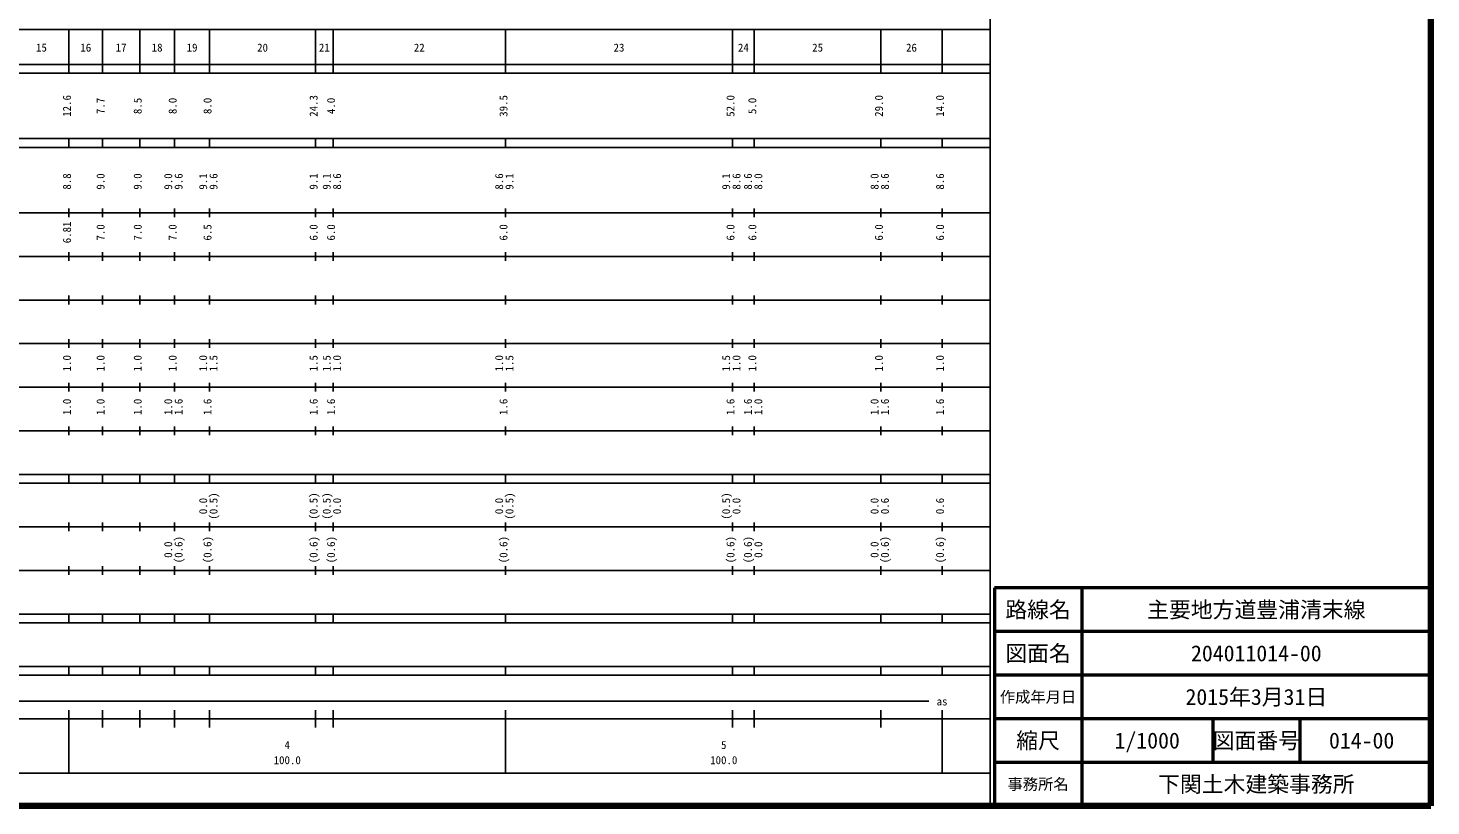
# Model space of a CAD drawing. Units: millimetres on the paper, enlarged 1000 times. Extents: x 40000 to 680000, y 20000 to 380000.
# Drawn here: x 358630 to 680000, y 20000 to 198357 of the extents above; entities that cross this region are included whole.
import ezdxf
from ezdxf.enums import TextEntityAlignment as Align

# ---------------------------------------------------------------- set-up
doc = ezdxf.new("R2010")
doc.units = ezdxf.units.MM
doc.header["$LTSCALE"] = 1000
for name, color, linetype, lineweight in [('M-TTL', 2, 'Continuous', 140), ('M-TTL-BAND', 7, 'Continuous', 25), ('M-TTL-FRAM', 2, 'Continuous', 50), ('M-TTL-LINE', 7, 'Continuous', 50)]:
    doc.layers.add(name, color=color, linetype=linetype, lineweight=lineweight)
doc.layers.add('M-TTL-TXT', color=7, linetype='Continuous')
doc.styles.add('ＭＳ ゴシック', font='')
doc.styles.get('ＭＳ ゴシック').set_extended_font_data('MS Gothic')

msp = doc.modelspace()

# ---------------------------------------------------------------- linework, layer by layer
at = {"layer": 'M-TTL'}
for p, q in [((680000, 20000), (680000, 380000)), ((40000, 20000), (680000, 20000))]:
    msp.add_line(p, q, dxfattribs=at)
at = {"layer": 'M-TTL-BAND'}
for p, q in [((579000, 20000), (579000, 370000)), ((68000, 198000), (579000, 198000)), ((368000, 188000), (368000, 198000)), ((375700, 188000), (375700, 198000)), ((384200, 188000), (384200, 198000)), ((392200, 188000), (392200, 198000)), ((400200, 188000), (400200, 198000)), ((424500, 188000), (424500, 198000)), ((428500, 188000), (428500, 198000)), ((468000, 188000), (468000, 198000)), ((520000, 188000), (520000, 198000)), ((525000, 188000), (525000, 198000)), ((554000, 188000), (554000, 198000)), ((568000, 188000), (568000, 198000)), ((40000, 190000), (579000, 190000)), ((40000, 188000), (579000, 188000)), ((40000, 173000), (579000, 173000)), ((40000, 171000), (579000, 171000)), ((368000, 171000), (368000, 173000)), ((375700, 171000), (375700, 173000)), ((384200, 171000), (384200, 173000)), ((392200, 171000), (392200, 173000)), ((400200, 171000), (400200, 173000)), ((424500, 171000), (424500, 173000)), ((428500, 171000), (428500, 173000)), ((468000, 171000), (468000, 173000)), ((520000, 171000), (520000, 173000)), ((525000, 171000), (525000, 173000)), ((554000, 171000), (554000, 173000)), ((568000, 171000), (568000, 173000)), ((40000, 156000), (579000, 156000)), ((368000, 155000), (368000, 157000)), ((375700, 155000), (375700, 157000)), ((384200, 155000), (384200, 157000)), ((392200, 155000), (392200, 157000)), ((400200, 155000), (400200, 157000)), ((424500, 155000), (424500, 157000)), ((428500, 155000), (428500, 157000)), ((468000, 155000), (468000, 157000)), ((520000, 155000), (520000, 157000)), ((525000, 155000), (525000, 157000)), ((554000, 155000), (554000, 157000)), ((568000, 155000), (568000, 157000)), ((46000, 146000), (579000, 146000)), ((368000, 145000), (368000, 147000)), ((375700, 145000), (375700, 147000)), ((384200, 145000), (384200, 147000)), ((392200, 145000), (392200, 147000)), ((400200, 145000), (400200, 147000)), ((424500, 145000), (424500, 147000)), ((428500, 145000), (428500, 147000)), ((468000, 145000), (468000, 147000)), ((520000, 145000), (520000, 147000)), ((525000, 145000), (525000, 147000)), ((554000, 145000), (554000, 147000)), ((568000, 145000), (568000, 147000)), ((52000, 136000), (579000, 136000)), ((368000, 135000), (368000, 137000)), ((375700, 135000), (375700, 137000)), ((384200, 135000), (384200, 137000)), ((392200, 135000), (392200, 137000)), ((400200, 135000), (400200, 137000)), ((424500, 135000), (424500, 137000)), ((428500, 135000), (428500, 137000)), ((468000, 135000), (468000, 137000)), ((520000, 135000), (520000, 137000)), ((525000, 135000), (525000, 137000)), ((554000, 135000), (554000, 137000)), ((568000, 135000), (568000, 137000)), ((46000, 126000), (579000, 126000)), ((368000, 125000), (368000, 127000)), ((375700, 125000), (375700, 127000)), ((384200, 125000), (384200, 127000)), ((392200, 125000), (392200, 127000)), ((400200, 125000), (400200, 127000)), ((424500, 125000), (424500, 127000)), ((428500, 125000), (428500, 127000)), ((468000, 125000), (468000, 127000)), ((520000, 125000), (520000, 127000)), ((525000, 125000), (525000, 127000)), ((554000, 125000), (554000, 127000)), ((568000, 125000), (568000, 127000)), ((52000, 116000), (579000, 116000)), ((368000, 115000), (368000, 117000)), ((375700, 115000), (375700, 117000)), ((384200, 115000), (384200, 117000)), ((392200, 115000), (392200, 117000)), ((400200, 115000), (400200, 117000)), ((424500, 115000), (424500, 117000)), ((428500, 115000), (428500, 117000)), ((468000, 115000), (468000, 117000)), ((520000, 115000), (520000, 117000)), ((525000, 115000), (525000, 117000)), ((554000, 115000), (554000, 117000)), ((568000, 115000), (568000, 117000)), ((368000, 105000), (368000, 107000)), ((375700, 105000), (375700, 107000)), ((384200, 105000), (384200, 107000)), ((392200, 105000), (392200, 107000)), ((400200, 105000), (400200, 107000)), ((424500, 105000), (424500, 107000)), ((428500, 105000), (428500, 107000)), ((468000, 105000), (468000, 107000)), ((520000, 105000), (520000, 107000)), ((525000, 105000), (525000, 107000)), ((554000, 105000), (554000, 107000)), ((568000, 105000), (568000, 107000)), ((46000, 106000), (579000, 106000)), ((40000, 96000), (579000, 96000)), ((40000, 94000), (579000, 94000)), ((368000, 94000), (368000, 96000)), ((375700, 94000), (375700, 96000)), ((384200, 94000), (384200, 96000)), ((392200, 94000), (392200, 96000)), ((400200, 94000), (400200, 96000)), ((424500, 94000), (424500, 96000)), ((428500, 94000), (428500, 96000)), ((468000, 94000), (468000, 96000)), ((520000, 94000), (520000, 96000)), ((525000, 94000), (525000, 96000)), ((554000, 94000), (554000, 96000)), ((568000, 94000), (568000, 96000)), ((49000, 84000), (579000, 84000)), ((368000, 83000), (368000, 85000)), ((375700, 83000), (375700, 85000)), ((384200, 83000), (384200, 85000)), ((392200, 83000), (392200, 85000)), ((400200, 83000), (400200, 85000)), ((424500, 83000), (424500, 85000)), ((428500, 83000), (428500, 85000)), ((468000, 83000), (468000, 85000)), ((520000, 83000), (520000, 85000)), ((525000, 83000), (525000, 85000)), ((554000, 83000), (554000, 85000)), ((568000, 83000), (568000, 85000)), ((40000, 74000), (579000, 74000)), ((368000, 73000), (368000, 75000)), ((375700, 73000), (375700, 75000)), ((384200, 73000), (384200, 75000)), ((392200, 73000), (392200, 75000)), ((400200, 73000), (400200, 75000)), ((424500, 73000), (424500, 75000)), ((428500, 73000), (428500, 75000)), ((468000, 73000), (468000, 75000)), ((520000, 73000), (520000, 75000)), ((525000, 73000), (525000, 75000)), ((554000, 73000), (554000, 75000)), ((568000, 73000), (568000, 75000)), ((40000, 64000), (579000, 64000)), ((40000, 62000), (579000, 62000)), ((368000, 62000), (368000, 64000)), ((375700, 62000), (375700, 64000)), ((384200, 62000), (384200, 64000)), ((392200, 62000), (392200, 64000)), ((400200, 62000), (400200, 64000)), ((424500, 62000), (424500, 64000)), ((428500, 62000), (428500, 64000)), ((468000, 62000), (468000, 64000)), ((520000, 62000), (520000, 64000)), ((525000, 62000), (525000, 64000)), ((554000, 62000), (554000, 64000)), ((568000, 62000), (568000, 64000)), ((40000, 52000), (579000, 52000)), ((368000, 50000), (368000, 52000)), ((375700, 50000), (375700, 52000)), ((384200, 50000), (384200, 52000)), ((392200, 50000), (392200, 52000)), ((400200, 50000), (400200, 52000)), ((424500, 50000), (424500, 52000)), ((428500, 50000), (428500, 52000)), ((468000, 50000), (468000, 52000)), ((520000, 50000), (520000, 52000)), ((525000, 50000), (525000, 52000)), ((554000, 50000), (554000, 52000)), ((568000, 50000), (568000, 52000)), ((40000, 50000), (579000, 50000)), ((71000, 44000), (565000, 44000)), ((368000, 27500), (368000, 42000)), ((375700, 38000), (375700, 42000)), ((384200, 38000), (384200, 42000)), ((392200, 38000), (392200, 42000)), ((400200, 38000), (400200, 42000)), ((424500, 38000), (424500, 42000)), ((428500, 38000), (428500, 42000)), ((468000, 27500), (468000, 42000)), ((520000, 38000), (520000, 42000)), ((525000, 38000), (525000, 42000)), ((554000, 38000), (554000, 42000)), ((568000, 27500), (568000, 42000)), ((40000, 40000), (579000, 40000)), ((68000, 27500), (579000, 27500))]:
    msp.add_line(p, q, dxfattribs=at)
at = {"layer": 'M-TTL-FRAM'}
for p, q in [((680000, 70000), (580000, 70000)), ((580000, 70000), (580000, 20000))]:
    msp.add_line(p, q, dxfattribs=at)
at = {"layer": 'M-TTL-LINE'}
for p, q in [((600000, 70000), (600000, 20000)), ((680000, 60000), (580000, 60000)), ((680000, 50000), (580000, 50000)), ((680000, 40000), (580000, 40000)), ((630000, 40000), (630000, 30000)), ((650000, 40000), (650000, 30000)), ((680000, 30000), (580000, 30000))]:
    msp.add_line(p, q, dxfattribs=at)

# ---------------------------------------------------------------- texts
at = {"layer": 'M-TTL-BAND', "style": 'ＭＳ ゴシック'}
for s, p in [('15', (361700, 192405)), ('16', (371850, 192405)), ('17', (379950, 192405)), ('18', (388200, 192405)), ('19', (396200, 192405)), ('20', (412350, 192405)), ('21', (426500, 192405)), ('22', (448250, 192405)), ('23', (494000, 192405)), ('24', (522500, 192405)), ('25', (539500, 192405)), ('26', (561000, 192405)), ('as', (568000, 42500)), ('4', (418000, 32523)), ('5', (518000, 32523)), ('100.0', (418000, 29033)), ('100.0', (518000, 29033))]:
    msp.add_text(s, height=1833, dxfattribs=at).set_placement(p, align=Align.BOTTOM_CENTER)
for s, p in [('12.6', (369000, 180500)), ('7.7', (376700, 180500)), ('8.5', (385200, 180500)), ('8.0', (393200, 180500)), ('8.0', (401200, 180500)), ('24.3', (425500, 180500)), ('4.0', (429500, 180500)), ('39.5', (469000, 180500)), ('52.0', (521000, 180500)), ('5.0', (526000, 180500)), ('29.0', (555000, 180500)), ('14.0', (569000, 180500)), ('8.8', (369000, 163174)), ('9.0', (376700, 163174)), ('9.0', (385200, 163174)), ('9.0', (392200, 163174)), ('9.6', (394570, 163174)), ('9.1', (400200, 163174)), ('9.6', (402570, 163174)), ('9.1', (425500, 163174)), ('9.1', (428500, 163174)), ('8.6', (430870, 163174)), ('8.6', (468000, 163174)), ('9.1', (470370, 163174)), ('9.1', (520000, 163174)), ('8.6', (522370, 163174)), ('8.6', (525000, 163174)), ('8.0', (527370, 163174)), ('8.0', (554000, 163174)), ('8.6', (556370, 163174)), ('8.6', (569000, 163174)), ('6.81', (369000, 151500)), ('7.0', (376700, 151500)), ('7.0', (385200, 151500)), ('7.0', (393200, 151500)), ('6.5', (401200, 151500)), ('6.0', (425500, 151500)), ('6.0', (429500, 151500)), ('6.0', (469000, 151500)), ('6.0', (521000, 151500)), ('6.0', (526000, 151500)), ('6.0', (555000, 151500)), ('6.0', (569000, 151500)), ('1.0', (369000, 121500)), ('1.0', (376700, 121500)), ('1.0', (385200, 121500)), ('1.0', (393200, 121500)), ('1.0', (400200, 121500)), ('1.5', (402570, 121500)), ('1.5', (425500, 121500)), ('1.5', (428500, 121500)), ('1.0', (430870, 121500)), ('1.0', (468000, 121500)), ('1.5', (470370, 121500)), ('1.5', (520000, 121500)), ('1.0', (522370, 121500)), ('1.0', (526000, 121500)), ('1.0', (555000, 121500)), ('1.0', (569000, 121500)), ('1.0', (369000, 111500)), ('1.0', (376700, 111500)), ('1.0', (385200, 111500)), ('1.0', (392200, 111500)), ('1.6', (394570, 111500)), ('1.6', (401200, 111500)), ('1.6', (425500, 111500)), ('1.6', (429500, 111500)), ('1.6', (469000, 111500)), ('1.6', (521000, 111500)), ('1.6', (525000, 111500)), ('1.0', (527370, 111500)), ('1.0', (554000, 111500)), ('1.6', (556370, 111500)), ('1.6', (569000, 111500)), ('0.0', (400200, 88764)), ('(0.5)', (402570, 88764)), ('(0.5)', (425500, 88764)), ('(0.5)', (428500, 88764)), ('0.0', (430870, 88764)), ('0.0', (468000, 88764)), ('(0.5)', (470370, 88764)), ('(0.5)', (520000, 88764)), ('0.0', (522370, 88764)), ('0.0', (554000, 88764)), ('0.6', (556370, 88764)), ('0.6', (569000, 88764)), ('0.0', (392200, 78764)), ('(0.6)', (394570, 78764)), ('(0.6)', (401200, 78764)), ('(0.6)', (425500, 78764)), ('(0.6)', (429500, 78764)), ('(0.6)', (469000, 78764)), ('(0.6)', (521000, 78764)), ('(0.6)', (525000, 78764)), ('0.0', (527370, 78764)), ('0.0', (554000, 78764)), ('(0.6)', (556370, 78764)), ('(0.6)', (569000, 78764))]:
    msp.add_text(s, height=1833, rotation=90, dxfattribs=at).set_placement(p, align=Align.BOTTOM_CENTER)
at = {"layer": 'M-TTL-TXT', "style": 'ＭＳ ゴシック'}
for s, height, p in [('路線名', 3666, (590000, 65000)), ('路線名', 3666, (590000, 65000)), ('主要地方道豊浦清末線', 3666, (640000, 65000)), ('図面名', 3666, (590000, 55000)), ('図面名', 3666, (590000, 55000)), ('204011014-00', 3666, (640000, 55000)), ('作成年月日', 2566, (590000, 45000)), ('作成年月日', 2566, (590000, 45000)), ('2015年3月31日', 3666, (640000, 45000)), ('縮尺', 3666, (590000, 35000)), ('縮尺', 3666, (590000, 35000)), ('1/1000', 3666, (615000, 35000)), ('図面番号', 3666, (640000, 35000)), ('図面番号', 3666, (640000, 35000)), ('014-00', 3666, (664125, 35000)), ('事務所名', 2566, (590000, 25000)), ('事務所名', 2566, (590000, 25000)), ('下関土木建築事務所', 3666, (640000, 25000))]:
    msp.add_text(s, height=height, dxfattribs=at).set_placement(p, align=Align.MIDDLE_CENTER)

doc.saveas('drawing.dxf')
